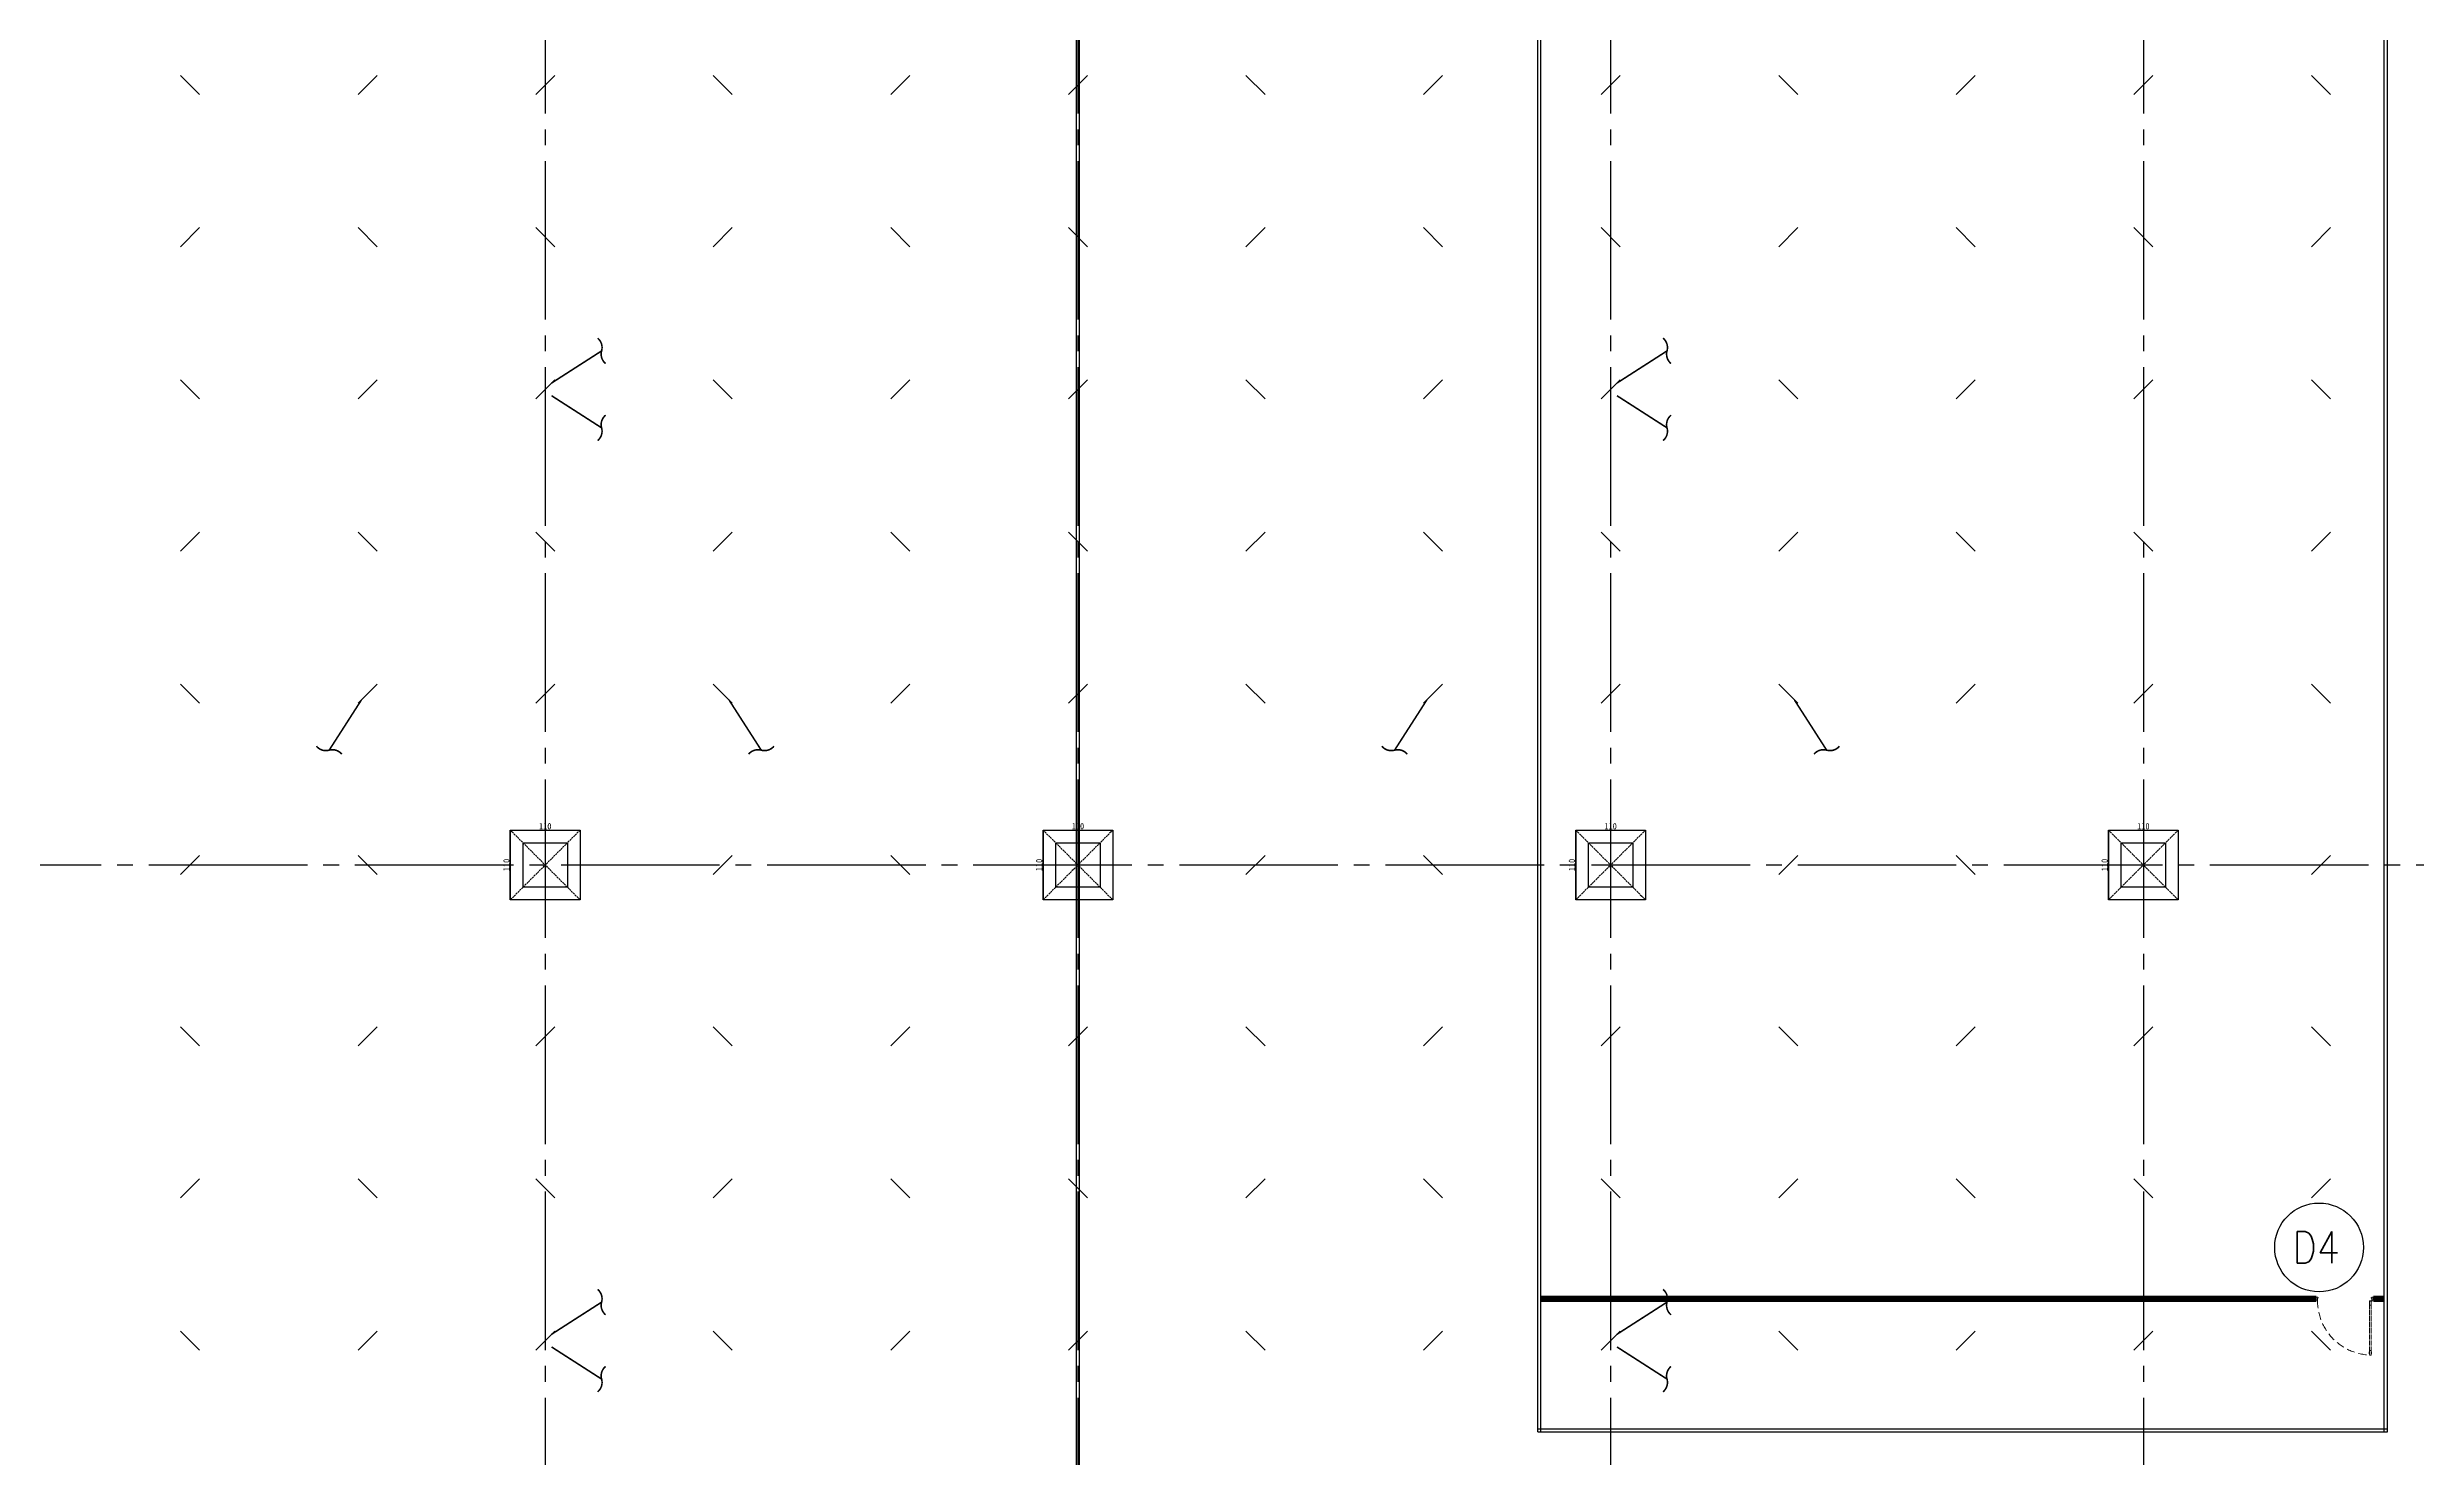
# Model space of a CAD drawing. Header units: millimetres. Extents: x -960 to 39633, y -720 to 12125.
# Drawn here: x 2695 to 6431, y 2065 to 4289 of the extents above; entities that cross this region are included whole.
import ezdxf
from ezdxf.enums import TextEntityAlignment as Align

# ---------------------------------------------------------------- set-up
doc = ezdxf.new("R2010")
doc.units = ezdxf.units.MM
doc.header["$LTSCALE"] = 100
for name, pattern in [('188K-SM-03-F05-ARCH-PA-Y2257103$0$DASHED', [19.05, 12.7, -6.35]), ('X-S-FAB-L05$0$COL-CEN-LIN', [3.25, 2.5, -0.25, 0.25, -0.25]), ('X-S-FAB-L05$0$DASHED', [0.75, 0.5, -0.25]), ('X-S-FAB-L05$0$HIDDEN', [0.4, 0.3, -0.1])]:
    doc.linetypes.add(name, pattern=pattern)
for name, color, linetype in [('0-xref', 7, 'Continuous'), ('188K-SM-03-F05-ARCH-PA-Y2257103$0$K-DIivder-3.5', 102, '188K-SM-03-F05-ARCH-PA-Y2257103$0$DASHED'), ('188K-SM-03-F05-ARCH-PA-Y2257103$0$K-TXT', 53, 'Continuous'), ('188K-SM-03-F05-ARCH-PA-Y2257103$0$K-W-P1-3.5-非抗', 200, 'Continuous'), ('X-S-FAB-L05$0$BEAM', 8, 'Continuous'), ('X-S-FAB-L05$0$BLOCK', 8, 'Continuous'), ('X-S-FAB-L05$0$BR-D', 8, 'X-S-FAB-L05$0$DASHED'), ('X-S-FAB-L05$0$CCL', 8, 'X-S-FAB-L05$0$COL-CEN-LIN'), ('X-S-FAB-L05$0$COL', 8, 'Continuous'), ('X-S-FAB-L05$0$COL-S', 8, 'Continuous'), ('X-S-FAB-L05$0$S-鋼柱', 8, 'Continuous'), ('X-S-FAB-L05$0$斜撐', 8, 'Continuous')]:
    doc.layers.add(name, color=color, linetype=linetype)
doc.layers.add('188K-SM-03-F05-ARCH-PA-Y2257103$0$K-DOOR-鋼板門', color=150, linetype='188K-SM-03-F05-ARCH-PA-Y2257103$0$DASHED', lineweight=9)
doc.layers.add('X-S-FAB-L05$0$XREF', color=8, linetype='Continuous', lineweight=0)
doc.styles.add('188K-SM-03-F05-ARCH-PA-Y2257103$0$Standard', font='txt.shx', dxfattribs={"bigfont": 'chineset.shx'})
doc.styles.add('X-S-FAB-L05$0$DIM', font='', dxfattribs={"width": 0.8})
doc.styles.get('X-S-FAB-L05$0$DIM').set_extended_font_data('MingLiU')
doc.dimstyles.new('X-S-FAB-L05$0$JJP_005_defpoint', dxfattribs={"dimtxt": 20, "dimasz": 0.5, "dimexe": 0.5, "dimexo": 0.5, "dimgap": 0.5, "dimtad": 1, "dimdsep": 46, "dimtxsty": 'X-S-FAB-L05$0$DIM', "dimblk": 'X-S-FAB-L05$0$_None', "dimcen": 10, "dimclrd": 256, "dimclre": 256, "dimclrt": 256, "dimadec": 0, "dimazin": 0, "dimtfac": 1, "dimtix": 1, "dimtmove": 2, "dimatfit": 3, "dimldrblk": 'X-S-FAB-L05$0$_None', "dimfxl": 0.5, "dimtolj": 1, "dimtzin": 0, "dimarcsym": 0})

# ---------------------------------------------------------------- blocks, each defined once
blk = doc.blocks.new('*D173')
at = {"layer": 'DefPoints', "lineweight": -2, "transparency": 16777216}
blk.add_line((0, 0), (110, 0), dxfattribs=at)
at = {"layer": 'DefPoints', "color": 0, "transparency": 16777216}
for p in [(0, 0), (110, 0), (110, 0)]:
    blk.add_point(p, dxfattribs=at)
at = {"layer": 'DefPoints', "transparency": 16777216, "insert": (55, 6.1), "char_height": 10, "attachment_point": 5, "style": 'X-S-FAB-L05$0$DIM'}
blk.add_mtext('\\A1;110', dxfattribs=at)
blk = doc.blocks.new('X-S-FAB-L05$0$_None')
blk = doc.blocks.new('*D174')
at = {"layer": 'DefPoints', "lineweight": -2, "transparency": 16777216}
blk.add_line((0, 0), (0, -110), dxfattribs=at)
at = {"layer": 'DefPoints', "color": 0, "transparency": 16777216}
for p in [(0, 0), (0, -110), (0, -110)]:
    blk.add_point(p, dxfattribs=at)
at = {"layer": 'DefPoints', "transparency": 16777216, "insert": (-6.1, -55), "char_height": 10, "attachment_point": 5, "rotation": 90, "style": 'X-S-FAB-L05$0$DIM'}
blk.add_mtext('\\A1;110', dxfattribs=at)
blk = doc.blocks.new('X-S-FAB-L05$0$斜撐')
at = {"layer": 'X-S-FAB-L05$0$BR-D', "const_width": 0.5}
blk.add_lwpolyline([(962.11, 215.55, -0.296213), (957.95, 215.19, 0.299957), (953.75, 214.85, 0.006918)], format="xyb", dxfattribs=at)
at = {"layer": 'X-S-FAB-L05$0$BR-D', "linetype": 'ByBlock', "const_width": 0.5}
blk.add_lwpolyline([(964.37, 197.57), (957.95, 215.19)], dxfattribs=at)
blk = doc.blocks.new('X-S-FAB-L05$0$SC1')
at = {"layer": 'DefPoints'}
blk.add_line((27925, 8342.1), (27955, 8312.1), dxfattribs=at)
blk = doc.blocks.new('X-S-FAB-L05$0$VC(C)')
at = {"layer": 'X-S-FAB-L05$0$S-鋼柱'}
for p in [(-25020, -4097.1), (-24180, -4097.1), (-23340, -4097.1), (-22500, -4097.1), (-21660, -4097.1), (-24740, -4337.1), (-24460, -4337.1), (-23900, -4337.1), (-23620, -4337.1), (-23060, -4337.1), (-22780, -4337.1), (-22220, -4337.1), (-21940, -4337.1), (-25020, -4577.1), (-24180, -4577.1), (-23340, -4577.1), (-22500, -4577.1), (-21660, -4577.1), (-24740, -4817.1), (-24460, -4817.1), (-23900, -4817.1), (-23620, -4817.1), (-23060, -4817.1), (-22780, -4817.1), (-22220, -4817.1), (-21940, -4817.1), (-25020, -5057.1), (-24180, -5057.1), (-23340, -5057.1), (-22500, -5057.1), (-21660, -5057.1), (-24740, -5327.1), (-23900, -5327.1), (-23060, -5327.1), (-22220, -5327.1), (-25020, -5597.1), (-24180, -5597.1), (-23340, -5597.1), (-22500, -5597.1), (-21660, -5597.1), (-24740, -5837.1), (-24460, -5837.1), (-23900, -5837.1), (-23620, -5837.1), (-23060, -5837.1), (-22780, -5837.1), (-22220, -5837.1), (-21940, -5837.1), (-25020, -6077.1), (-24180, -6077.1), (-23340, -6077.1), (-22500, -6077.1), (-21660, -6077.1)]:
    blk.add_blockref('X-S-FAB-L05$0$SC1', p, dxfattribs=at)
at = {"layer": 'X-S-FAB-L05$0$S-鋼柱', "rotation": 90}
for p in [(11527.1, -23710), (11807.1, -23710), (12367.1, -23710), (12647.1, -23710), (13207.1, -23710), (13487.1, -23710), (14047.1, -23710), (14327.1, -23710), (11247.1, -23950), (12087.1, -23950), (12927.1, -23950), (13767.1, -23950), (14607.1, -23950), (11527.1, -24190), (11807.1, -24190), (12367.1, -24190), (12647.1, -24190), (13207.1, -24190), (13487.1, -24190), (14047.1, -24190), (14327.1, -24190), (11247.1, -24430), (12087.1, -24430), (12927.1, -24430), (13767.1, -24430), (14607.1, -24430), (11527.1, -24670), (11807.1, -24670), (12367.1, -24670), (12647.1, -24670), (13207.1, -24670), (13487.1, -24670), (14047.1, -24670), (14327.1, -24670), (11247.1, -24940), (12087.1, -24940), (12927.1, -24940), (13767.1, -24940), (14607.1, -24940), (11527.1, -25210), (11807.1, -25210), (12367.1, -25210), (12647.1, -25210), (13207.1, -25210), (13487.1, -25210), (14047.1, -25210), (14327.1, -25210), (11247.1, -25450), (12087.1, -25450), (12927.1, -25450), (13767.1, -25450), (14607.1, -25450), (11527.1, -25690), (11807.1, -25690), (12367.1, -25690), (12647.1, -25690), (13207.1, -25690), (13487.1, -25690), (14047.1, -25690), (14327.1, -25690)]:
    blk.add_blockref('X-S-FAB-L05$0$SC1', p, dxfattribs=at)
at = {"layer": 'X-S-FAB-L05$0$斜撐'}
for p, xscale, yscale, zscale, rotation in [((1467.4, 8247.2), 5.000000000000002, 5.000000000000002, 5.000000000000002, 282.6853631040207), ((3147.4, 8247.2), 5.000000000000002, 5.000000000000002, 5.000000000000002, 282.6853631040207), ((1467.4, -747.2), -5, 5, 5, 257.3146368959793), ((3147.4, -747.2), -5, 5, 5, 257.3146368959793), ((-1297.2, 5282.6), -5.000000000000004, 5, 5, 167.3146368959792), ((8257.2, 5282.6), 5, 5, 5, 192.6853631040206), ((382.8, 5282.6), -5.000000000000004, 5, 5, 167.3146368959792), ((9937.2, 5282.6), 5, 5, 5, 192.6853631040206), ((1467.4, 6747.2), 5.000000000000002, 5.000000000000002, 5.000000000000002, 282.6853631040207), ((3147.4, 6747.2), 5.000000000000002, 5.000000000000002, 5.000000000000002, 282.6853631040207), ((1467.4, -2247.2), -5, 5, 5, 257.3146368959793), ((3147.4, -2247.2), -5, 5, 5, 257.3146368959793)]:
    blk.add_blockref('X-S-FAB-L05$0$斜撐', p, dxfattribs=dict(at, xscale=xscale, yscale=yscale, zscale=zscale, rotation=rotation))
blk = doc.blocks.new('188K-SM-03-F05-ARCH-PA-Y2257103$0$單開鋼板-900x1700')
at = {"ltscale": 0.005}
for p, q in [((3.5, 81.5), (3.5, 10.4)), ((3.5, 10.4), (3.5, 81.5)), ((3.5, 81.5), (3.5, 81.5)), ((5.9, 10.4), (5.9, 81.5)), ((5.9, 81.5), (6, 81.5)), ((6, 81.5), (6, 10.4)), ((6.1, 86.9), (6.7, 86.9)), ((6.1, 83.5), (6.1, 86.9)), ((6.7, 83.5), (6.1, 83.5)), ((6.7, 86.9), (6.7, 83.5)), ((0, 2), (0, -2)), ((2, 2.3), (0.3, 2.3)), ((2.1, -1), (2.1, 2.2)), ((3.5, 10.4), (3.5, 10.4)), ((6, 10.4), (5.9, 10.4)), ((87.9, -1), (87.9, 2.2)), ((88, 2.3), (89.7, 2.3)), ((90, 2), (90, -2)), ((0.3, -2.3), (2, -2.3)), ((2, -2.3), (3.1, -1.6)), ((2.6, -1), (2.1, -1)), ((2.5, -1.2), (2.5, -1.1)), ((2.5, -1.1), (2.6, -1.1)), ((3, -1.2), (2.5, -1.2)), ((3.1, -1), (2.9, -1)), ((2.9, -1.1), (3, -1.1)), ((3, -1.1), (3, -1.2)), ((3.1, -1.4), (3.1, -1.1)), ((86.9, -1), (87.1, -1)), ((86.9, -1.4), (86.9, -1.1)), ((88, -2.3), (86.9, -1.6)), ((87, -1.1), (87, -1.2)), ((87.1, -1.1), (87, -1.1)), ((87, -1.2), (87.5, -1.2)), ((87.4, -1), (87.9, -1)), ((87.5, -1.1), (87.4, -1.1)), ((87.5, -1.2), (87.5, -1.1)), ((89.7, -2.3), (88, -2.3))]:
    blk.add_line(p, q, dxfattribs=at)
for points in [[(3.3, 83.5), (3.3, 86.9), (2.8, 86.9), (2.8, 83.5)], [(6.1, 81.7), (6.1, 88.7), (3.3, 88.7), (3.3, 81.7)], [(2.3, -0.4), (2.3, 2.9), (2.1, 2.9), (2.1, -0.4)], [(5.9, 3.6), (2.8, 3.6), (2.8, 3.4), (5.9, 3.4)], [(6.1, 3.2), (6.1, 10.1), (3.3, 10.1), (3.3, 3.2)]]:
    blk.add_lwpolyline(points, close=True, dxfattribs=at)
for points in [[(3.4, 81.7), (3.4, 80.9, 0.158507), (3.4, 80.9), (3.4, 80.8, 0.72636), (3.5, 80.8), (3.5, 80.9, 0.414214), (3.5, 80.9, -0.414214), (3.4, 80.9), (3.4, 81.4, -0.414214), (3.5, 81.5), (3.8, 81.5, 0.414214), (3.8, 81.5), (3.8, 81.5, 0.414214), (3.8, 81.5), (3.5, 81.5, -0.414214), (3.4, 81.5), (3.4, 81.7, -0.414214), (3.5, 81.7), (4.7, 81.7), (4.7, 81.7), (4.7, 81.7), (6, 81.7, -0.414214), (6, 81.7), (6, 81.5, -0.414214), (6, 81.5), (5.7, 81.5, 0.414214), (5.7, 81.5), (5.7, 81.5, 0.414214), (5.7, 81.5), (6, 81.5, -0.414214), (6, 81.4), (6, 80.9, -0.414214), (6, 80.9), (6, 80.9, 0.414214), (6, 80.9), (6, 80.8, 0.72636), (6, 80.8), (6.1, 80.9, 0.158507), (6.1, 80.9), (6.1, 81.7, 0.414214), (6.1, 81.8), (3.4, 81.8, 0.414214)], [(4.7, 10.1), (4.7, 10.1), (3.5, 10.1, -0.414214), (3.4, 10.2), (3.4, 10.3, -0.414214), (3.5, 10.3), (3.8, 10.3, 0.414214), (3.8, 10.3), (3.8, 10.3, 0.414214), (3.8, 10.4), (3.5, 10.4, -0.414214), (3.4, 10.4), (3.4, 10.9, -0.414214), (3.5, 10.9), (3.5, 10.9, 0.414214), (3.5, 10.9), (3.5, 11, 0.72636), (3.4, 11), (3.4, 10.9, 0.158507), (3.4, 10.9), (3.4, 10.1, 0.414214), (3.4, 10.1), (6, 10.1, 0.414214), (6.1, 10.1), (6.1, 10.9, 0.158507), (6.1, 10.9), (6, 11, 0.72636), (6, 11), (6, 10.9, 0.414214), (6, 10.9, -0.414214), (6, 10.9), (6, 10.4, -0.414214), (6, 10.4), (5.7, 10.4, 0.414214), (5.7, 10.3), (5.7, 10.3, 0.414214), (5.7, 10.3), (6, 10.3, -0.414214), (6, 10.3), (6, 10.2, -0.414214), (6, 10.1), (4.7, 10.1)]]:
    blk.add_lwpolyline(points, format="xyb", close=True, dxfattribs=at)
at = {"linetype": '188K-SM-03-F05-ARCH-PA-Y2257103$0$DASHED', "ltscale": 0.01}
blk.add_arc((2.4, 3.3), 85.5, 359.2774, 87.5065, dxfattribs=at)
at = {"ltscale": 0.005}
for centre, major_axis, start_param, end_param in [((0.3, 2), (0.246, -0.246), 2.356194, 3.926991), ((2, 2.2), (0.0738, -0.0738), 7.068583, 8.63938), ((88, 2.2), (-0.0738, -0.0738), -2.356194, -0.785398), ((89.7, 2), (-0.246, -0.246), 2.356194, 3.926991), ((0.3, -2), (-0.246, -0.246), 5.497787, 7.068583), ((2.6, -1.1), (-0.0246, -0.0246), 0.785398, 3.926991), ((2.9, -1.1), (-0.0246, -0.0246), 3.926991, 7.068583), ((3.1, -1.1), (0.0246, -0.0246), 7.068583, 8.63938), ((2.9, -1.4), (0.148, -0.148), 6.162283, 7.068583), ((86.9, -1.1), (-0.0246, -0.0246), -2.356194, -0.785398), ((87.1, -1.4), (-0.148, -0.148), -0.785398, 0.120903), ((87.1, -1.1), (0.0246, -0.0246), -0.785398, 2.356194), ((87.4, -1.1), (0.0246, -0.0246), 2.356194, 5.497787), ((89.7, -2), (0.246, -0.246), -0.785398, 0.785398)]:
    blk.add_ellipse(centre, major_axis=major_axis, ratio=1, start_param=start_param, end_param=end_param, dxfattribs=at)
at = {"ltscale": 0.005, "extrusion": (0, 0, -1)}
blk.add_ellipse((2.4, 3.3), major_axis=(-0.344, 0.344), ratio=1, start_param=5.497787, end_param=11.780972, dxfattribs=at)
blk = doc.blocks.new('188K-SM-03-F05-ARCH-PA-Y2257103')
at = {"layer": '188K-SM-03-F05-ARCH-PA-Y2257103$0$K-DIivder-3.5', "linetype": 'ByBlock', "ltscale": 2, "const_width": 10}
for points in [[(6272.6, 2316), (5050, 2316)], [(6380, 2316), (6362.6, 2316)]]:
    blk.add_lwpolyline(points, dxfattribs=at)
at = {"layer": '188K-SM-03-F05-ARCH-PA-Y2257103$0$K-TXT'}
blk.add_circle((6277.1, 2396.9), 70, dxfattribs=at)
at = {"layer": '188K-SM-03-F05-ARCH-PA-Y2257103$0$K-W-P1-3.5-非抗'}
for p, q in [((4317.5, 732.5), (4317.5, 8265)), ((4322.5, 732.5), (4322.5, 8265)), ((5045, 2106), (5045, 8265)), ((5050, 2106), (5050, 8265)), ((6380, 2106), (6380, 8265)), ((6385, 2106), (6385, 8265)), ((5045, 2111), (6385, 2111)), ((5045, 2106), (6385, 2106))]:
    blk.add_line(p, q, dxfattribs=at)
at = {"layer": '188K-SM-03-F05-ARCH-PA-Y2257103$0$K-DOOR-鋼板門', "rotation": 180}
blk.add_blockref('188K-SM-03-F05-ARCH-PA-Y2257103$0$單開鋼板-900x1700', (6362.6, 2316), dxfattribs=at)
at = {"layer": '188K-SM-03-F05-ARCH-PA-Y2257103$0$K-TXT', "style": '188K-SM-03-F05-ARCH-PA-Y2257103$0$Standard', "width": 0.85}
blk.add_text('D4', height=50, dxfattribs=at).set_placement((6272.7, 2396.9), align=Align.MIDDLE)
blk = doc.blocks.new('*U58')
at = {"layer": 'DefPoints', "linetype": 'X-S-FAB-L05$0$HIDDEN', "ltscale": 0.1}
for p, q in [((110, 0), (0, -110)), ((0, 0), (110, -110))]:
    blk.add_line(p, q, dxfattribs=at)
at = {"layer": 'X-S-FAB-L05$0$COL', "ltscale": 0.1}
blk.add_lwpolyline([(0, 0), (110, 0), (110, -110), (0, -110)], close=True, dxfattribs=at)
at = {"layer": 'DefPoints'}
dim = blk.add_linear_dim(base=(0, -110), p1=(0, 0), p2=(0, -110), angle=90, dimstyle='X-S-FAB-L05$0$JJP_005_defpoint', override={"dimtxt": 10}, dxfattribs=at)
dim.commit()
dim.dimension.update_dxf_attribs({"geometry": '*D174', "text_midpoint": (-6.067, -55)})
dim = blk.add_linear_dim(base=(110, 0), p1=(0, 0), p2=(110, 0), dimstyle='X-S-FAB-L05$0$JJP_005_defpoint', override={"dimtxt": 10}, dxfattribs=at)
dim.commit()
dim.dimension.update_dxf_attribs({"geometry": '*D173', "text_midpoint": (55, 6.067)})
blk = doc.blocks.new('X-S-FAB-L05$0$FAB2-L05')
at = {"layer": 'X-S-FAB-L05$0$CCL'}
for p, q in [((-22680, 11005), (-22680, 0)), ((-21840, 11005), (-21840, 0)), ((-21000, 11005), (-21000, 0)), ((-20160, 11005), (-20160, 0)), ((-26880, 3720), (1210, 3720))]:
    blk.add_line(p, q, dxfattribs=at)
at = {"layer": 'X-S-FAB-L05$0$COL-S'}
for points in [[(-22715, 3755), (-22645, 3755), (-22645, 3685), (-22715, 3685)], [(-21875, 3755), (-21805, 3755), (-21805, 3685), (-21875, 3685)], [(-21035, 3755), (-20965, 3755), (-20965, 3685), (-21035, 3685)], [(-20195, 3755), (-20125, 3755), (-20125, 3685), (-20195, 3685)]]:
    blk.add_lwpolyline(points, close=True, dxfattribs=at)
at = {"layer": 'X-S-FAB-L05$0$BEAM'}
for p in [(-22735, 3775), (-21895, 3775), (-21055, 3775), (-20215, 3775)]:
    blk.add_blockref('*U58', p, dxfattribs=at)
blk = doc.blocks.new('X-S-FAB-L05')
at = {"layer": 'X-S-FAB-L05$0$COL-S'}
for points in [[(3445, 3035), (3515, 3035), (3515, 2965), (3445, 2965)], [(4285, 3035), (4355, 3035), (4355, 2965), (4285, 2965)], [(5125, 3035), (5195, 3035), (5195, 2965), (5125, 2965)], [(5965, 3035), (6035, 3035), (6035, 2965), (5965, 2965)]]:
    blk.add_lwpolyline(points, close=True, dxfattribs=at)
at = {"layer": 'X-S-FAB-L05$0$BEAM'}
for p in [(3425, 3055), (4265, 3055), (5105, 3055), (5945, 3055)]:
    blk.add_blockref('*U58', p, dxfattribs=at)
at = {"layer": 'X-S-FAB-L05$0$BLOCK'}
blk.add_blockref('X-S-FAB-L05$0$FAB2-L05', (26160, -720), dxfattribs=at)
at = {"layer": 'X-S-FAB-L05$0$XREF'}
blk.add_blockref('X-S-FAB-L05$0$VC(C)', (0, 0), dxfattribs=at)

msp = doc.modelspace()

# ---------------------------------------------------------------- block references
msp.add_blockref('188K-SM-03-F05-ARCH-PA-Y2257103', (0, 0))
at = {"layer": '0-xref'}
msp.add_blockref('X-S-FAB-L05', (0, 0), dxfattribs=at)

doc.saveas('drawing.dxf')
